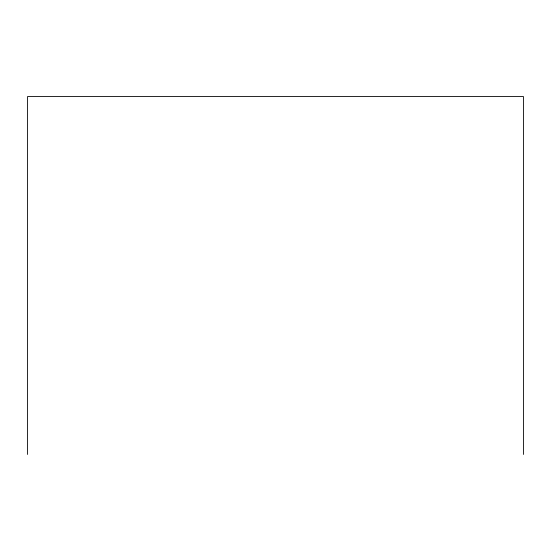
<?xml version="1.0" encoding="UTF-8"?>
<svg xmlns="http://www.w3.org/2000/svg" width="551" height="551" viewBox="0 0 551 551"><rect width="100%" height="100%" fill="white"/><g stroke="black" fill="none" stroke-linecap="round" stroke-linejoin="round"><path stroke-width="0.83" d="M523.45 454.451L523.45 96.549L27.55 96.549L27.55 454.451"/></g></svg>
